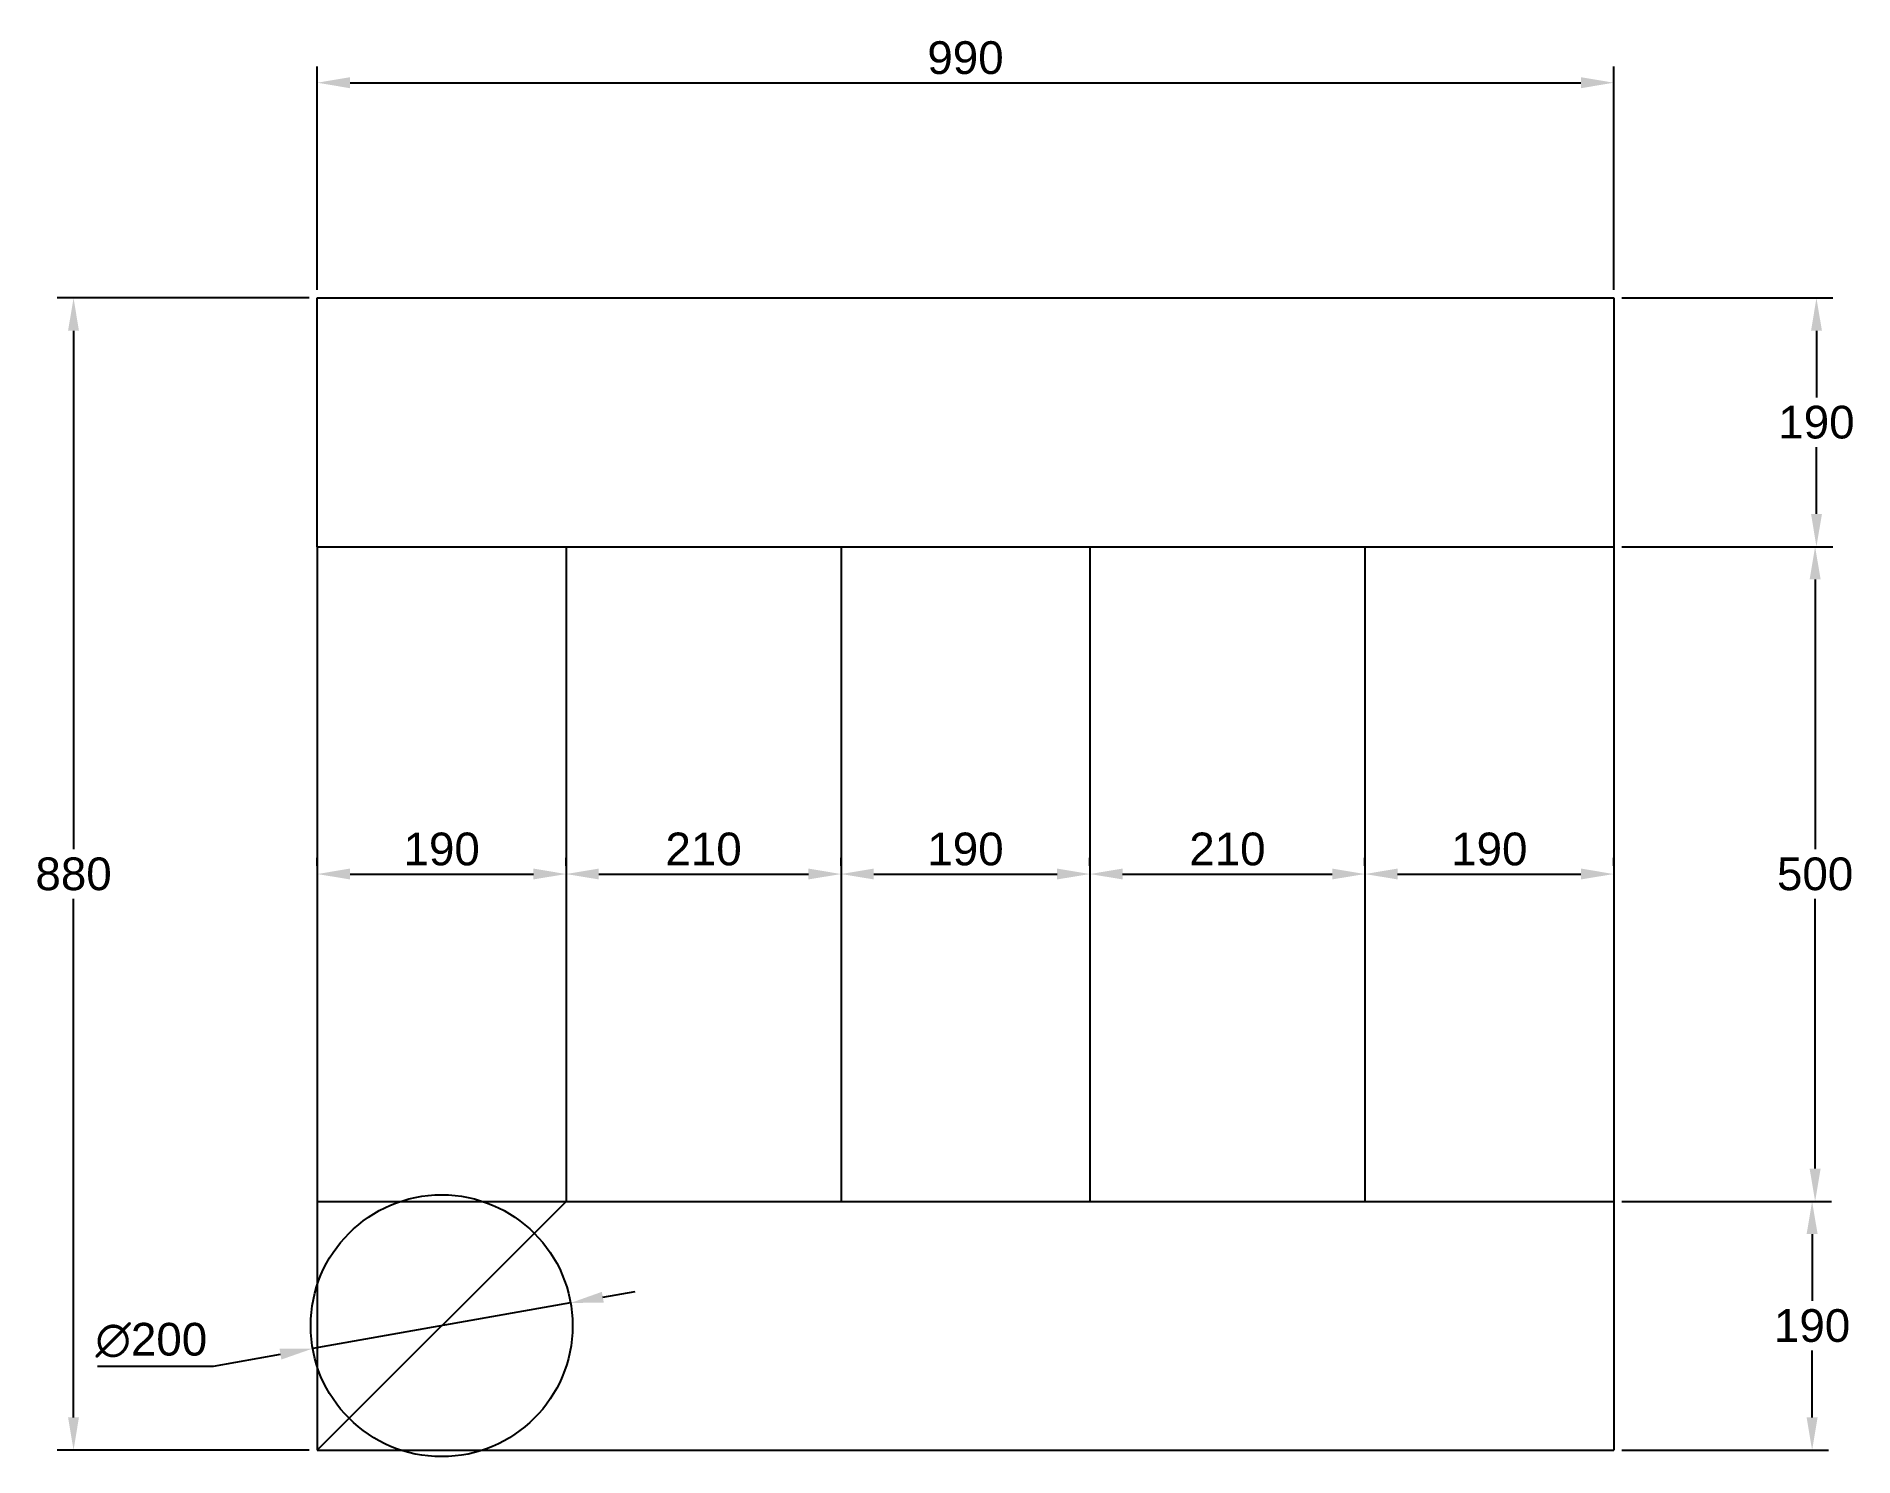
# Model space of a CAD drawing. Header units: millimetres. Extents: x 4301 to 5689, y 1403 to 2488.
import ezdxf

# ---------------------------------------------------------------- set-up
doc = ezdxf.new("R2010")
doc.units = ezdxf.units.MM
doc.styles.get("Standard").update_dxf_attribs({"font": 'arial.ttf'})
doc.dimstyles.new('ISO-25', dxfattribs={"dimscale": 10, "dimtxt": 2.5, "dimasz": 2.5, "dimexe": 1.25, "dimexo": 0.625, "dimtad": 1, "dimtih": 1, "dimtoh": 1, "dimtxsty": 'Standard', "dimcen": 2.5, "dimadec": 0, "dimazin": 0, "dimtfac": 1, "dimtmove": 0, "dimatfit": 3, "dimfxl": 1, "dimarcsym": 0})

# ---------------------------------------------------------------- blocks, each defined once
blk = doc.blocks.new('*D1')
at = {"color": 0, "lineweight": -2, "transparency": 16777216}
for p, q in [((5511.8, 2288), (5672.9, 2288)), ((5660.4, 2263), (5660.4, 2212)), ((5660.4, 2123), (5660.4, 2174)), ((5511.8, 2098), (5672.9, 2098))]:
    blk.add_line(p, q, dxfattribs=at)
at = {"color": 0, "transparency": 16777216}
for points in [[(5656.3, 2263), (5664.6, 2263), (5660.4, 2288)], [(5656.3, 2123), (5664.6, 2123), (5660.4, 2098)]]:
    blk.add_solid(points, dxfattribs=at)
at = {"layer": 'Defpoints', "color": 0, "transparency": 16777216}
for p in [(5505.6, 2288), (5505.6, 2098), (5660.4, 2098)]:
    blk.add_point(p, dxfattribs=at)
at = {"color": 0, "transparency": 16777216, "insert": (5660.4, 2193), "char_height": 25, "attachment_point": 5}
blk.add_mtext('190', dxfattribs=at)
blk = doc.blocks.new('*D2')
at = {"color": 0, "lineweight": -2, "transparency": 16777216}
for p, q in [((5511.8, 2098), (5671.9, 2098)), ((5659.4, 2073), (5659.4, 1867)), ((5659.4, 1623), (5659.4, 1829)), ((5511.8, 1598), (5671.9, 1598))]:
    blk.add_line(p, q, dxfattribs=at)
at = {"color": 0, "transparency": 16777216}
for points in [[(5655.2, 2073), (5663.6, 2073), (5659.4, 2098)], [(5655.2, 1623), (5663.6, 1623), (5659.4, 1598)]]:
    blk.add_solid(points, dxfattribs=at)
at = {"layer": 'Defpoints', "color": 0, "transparency": 16777216}
for p in [(5505.6, 2098), (5505.6, 1598), (5659.4, 1598)]:
    blk.add_point(p, dxfattribs=at)
at = {"color": 0, "transparency": 16777216, "insert": (5659.4, 1848), "char_height": 25, "attachment_point": 5}
blk.add_mtext('500', dxfattribs=at)
blk = doc.blocks.new('*D4')
at = {"color": 0, "lineweight": -2, "transparency": 16777216}
for p, q in [((5511.8, 1598), (5669.6, 1598)), ((5657.1, 1573), (5657.1, 1522)), ((5657.1, 1433), (5657.1, 1484)), ((5511.8, 1408), (5669.6, 1408))]:
    blk.add_line(p, q, dxfattribs=at)
at = {"color": 0, "transparency": 16777216}
for points in [[(5652.9, 1573), (5661.3, 1573), (5657.1, 1598)], [(5652.9, 1433), (5661.3, 1433), (5657.1, 1408)]]:
    blk.add_solid(points, dxfattribs=at)
at = {"layer": 'Defpoints', "color": 0, "transparency": 16777216}
for p in [(5505.6, 1598), (5505.6, 1408), (5657.1, 1408)]:
    blk.add_point(p, dxfattribs=at)
at = {"color": 0, "transparency": 16777216, "insert": (5657.1, 1503), "char_height": 25, "attachment_point": 5}
blk.add_mtext('190', dxfattribs=at)
blk = doc.blocks.new('*D5')
at = {"color": 0, "lineweight": -2, "transparency": 16777216}
for p, q in [((4515.6, 1854.3), (4515.6, 1860.5)), ((4705.6, 1854.3), (4705.6, 1860.5)), ((4540.6, 1848), (4680.6, 1848))]:
    blk.add_line(p, q, dxfattribs=at)
at = {"color": 0, "transparency": 16777216}
for points in [[(4540.6, 1852.2), (4540.6, 1843.9), (4515.6, 1848)], [(4680.6, 1852.2), (4680.6, 1843.9), (4705.6, 1848)]]:
    blk.add_solid(points, dxfattribs=at)
at = {"layer": 'Defpoints', "color": 0, "transparency": 16777216}
for p in [(4515.6, 1848), (4705.6, 1848), (4705.6, 1848)]:
    blk.add_point(p, dxfattribs=at)
at = {"color": 0, "transparency": 16777216, "insert": (4610.6, 1867), "char_height": 25, "attachment_point": 5}
blk.add_mtext('190', dxfattribs=at)
blk = doc.blocks.new('*D6')
at = {"color": 0, "lineweight": -2, "transparency": 16777216}
for p, q in [((4705.6, 1854.3), (4705.6, 1860.5)), ((4915.6, 1854.3), (4915.6, 1860.5)), ((4730.6, 1848), (4890.6, 1848))]:
    blk.add_line(p, q, dxfattribs=at)
at = {"color": 0, "transparency": 16777216}
for points in [[(4730.6, 1852.2), (4730.6, 1843.9), (4705.6, 1848)], [(4890.6, 1852.2), (4890.6, 1843.9), (4915.6, 1848)]]:
    blk.add_solid(points, dxfattribs=at)
at = {"layer": 'Defpoints', "color": 0, "transparency": 16777216}
for p in [(4705.6, 1848), (4915.6, 1848), (4915.6, 1848)]:
    blk.add_point(p, dxfattribs=at)
at = {"color": 0, "transparency": 16777216, "insert": (4810.6, 1867), "char_height": 25, "attachment_point": 5}
blk.add_mtext('210', dxfattribs=at)
blk = doc.blocks.new('*D9')
at = {"color": 0, "lineweight": -2, "transparency": 16777216}
for p, q in [((4915.6, 1854.3), (4915.6, 1860.5)), ((5105.6, 1854.3), (5105.6, 1860.5)), ((4940.6, 1848), (5080.6, 1848))]:
    blk.add_line(p, q, dxfattribs=at)
at = {"color": 0, "transparency": 16777216}
for points in [[(4940.6, 1852.2), (4940.6, 1843.9), (4915.6, 1848)], [(5080.6, 1852.2), (5080.6, 1843.9), (5105.6, 1848)]]:
    blk.add_solid(points, dxfattribs=at)
at = {"layer": 'Defpoints', "color": 0, "transparency": 16777216}
for p in [(4915.6, 1848), (5105.6, 1848), (5105.6, 1848)]:
    blk.add_point(p, dxfattribs=at)
at = {"color": 0, "transparency": 16777216, "insert": (5010.6, 1867), "char_height": 25, "attachment_point": 5}
blk.add_mtext('190', dxfattribs=at)
blk = doc.blocks.new('*D10')
at = {"color": 0, "lineweight": -2, "transparency": 16777216}
for p, q in [((5105.6, 1854.3), (5105.6, 1860.5)), ((5315.6, 1854.3), (5315.6, 1860.5)), ((5130.6, 1848), (5290.6, 1848))]:
    blk.add_line(p, q, dxfattribs=at)
at = {"color": 0, "transparency": 16777216}
for points in [[(5130.6, 1852.2), (5130.6, 1843.9), (5105.6, 1848)], [(5290.6, 1852.2), (5290.6, 1843.9), (5315.6, 1848)]]:
    blk.add_solid(points, dxfattribs=at)
at = {"layer": 'Defpoints', "color": 0, "transparency": 16777216}
for p in [(5105.6, 1848), (5315.6, 1848), (5315.6, 1848)]:
    blk.add_point(p, dxfattribs=at)
at = {"color": 0, "transparency": 16777216, "insert": (5210.6, 1867), "char_height": 25, "attachment_point": 5}
blk.add_mtext('210', dxfattribs=at)
blk = doc.blocks.new('*D11')
at = {"color": 0, "lineweight": -2, "transparency": 16777216}
for p, q in [((5315.6, 1854.3), (5315.6, 1860.5)), ((5505.6, 1854.3), (5505.6, 1860.5)), ((5340.6, 1848), (5480.6, 1848))]:
    blk.add_line(p, q, dxfattribs=at)
at = {"color": 0, "transparency": 16777216}
for points in [[(5340.6, 1852.2), (5340.6, 1843.9), (5315.6, 1848)], [(5480.6, 1852.2), (5480.6, 1843.9), (5505.6, 1848)]]:
    blk.add_solid(points, dxfattribs=at)
at = {"layer": 'Defpoints', "color": 0, "transparency": 16777216}
for p in [(5315.6, 1848), (5505.6, 1848), (5505.6, 1848)]:
    blk.add_point(p, dxfattribs=at)
at = {"color": 0, "transparency": 16777216, "insert": (5410.6, 1867), "char_height": 25, "attachment_point": 5}
blk.add_mtext('190', dxfattribs=at)
blk = doc.blocks.new('*D18')
at = {"color": 0, "lineweight": -2, "transparency": 16777216}
for p, q in [((4515.6, 2294.3), (4515.6, 2464.9)), ((5505.6, 2294.3), (5505.6, 2464.9)), ((4540.6, 2452.4), (5480.6, 2452.4))]:
    blk.add_line(p, q, dxfattribs=at)
at = {"color": 0, "transparency": 16777216}
for points in [[(4540.6, 2456.6), (4540.6, 2448.2), (4515.6, 2452.4)], [(5480.6, 2456.6), (5480.6, 2448.2), (5505.6, 2452.4)]]:
    blk.add_solid(points, dxfattribs=at)
at = {"layer": 'Defpoints', "color": 0, "transparency": 16777216}
for p in [(5505.6, 2452.4), (4515.6, 2288), (5505.6, 2288)]:
    blk.add_point(p, dxfattribs=at)
at = {"color": 0, "transparency": 16777216, "insert": (5010.6, 2471.4), "char_height": 25, "attachment_point": 5}
blk.add_mtext('990', dxfattribs=at)
blk = doc.blocks.new('*D21')
at = {"color": 0, "lineweight": -2, "transparency": 16777216}
for p, q in [((4509.3, 2288), (4317, 2288)), ((4329.5, 2263), (4329.5, 1867)), ((4329.5, 1433), (4329.5, 1829)), ((4509.3, 1408), (4317, 1408))]:
    blk.add_line(p, q, dxfattribs=at)
at = {"color": 0, "transparency": 16777216}
for points in [[(4325.3, 2263), (4333.6, 2263), (4329.5, 2288)], [(4325.3, 1433), (4333.6, 1433), (4329.5, 1408)]]:
    blk.add_solid(points, dxfattribs=at)
at = {"layer": 'Defpoints', "color": 0, "transparency": 16777216}
for p in [(4515.6, 2288), (4329.5, 1408), (4515.6, 1408)]:
    blk.add_point(p, dxfattribs=at)
at = {"color": 0, "transparency": 16777216, "insert": (4329.5, 1848), "char_height": 25, "attachment_point": 5}
blk.add_mtext('880', dxfattribs=at)
blk = doc.blocks.new('*D25')
at = {"color": 0, "lineweight": -2, "transparency": 16777216}
for p, q in [((4733.7, 1524.8), (4758.3, 1529.1)), ((4709, 1520.4), (4512.1, 1485.6)), ((4347.7, 1472.2), (4436.3, 1472.2)), ((4436.3, 1472.2), (4487.5, 1481.3))]:
    blk.add_line(p, q, dxfattribs=at)
at = {"color": 0, "transparency": 16777216}
for points in [[(4732.9, 1528.9), (4734.4, 1520.7), (4709, 1520.4)], [(4486.8, 1485.4), (4488.2, 1477.2), (4512.1, 1485.6)]]:
    blk.add_solid(points, dxfattribs=at)
at = {"layer": 'Defpoints', "color": 0, "transparency": 16777216}
for p in [(4709, 1520.4), (4512.1, 1485.6)]:
    blk.add_point(p, dxfattribs=at)
at = {"color": 0, "transparency": 16777216, "insert": (4388.9, 1491.9), "char_height": 25, "attachment_point": 5}
blk.add_mtext('∅200', dxfattribs=at)

msp = doc.modelspace()

# ---------------------------------------------------------------- linework, layer by layer
for p, q in [((4515.567, 2288.026), (5505.567, 2288.026)), ((4515.567, 2098.026), (4515.567, 2288.026)), ((5505.567, 2288.026), (5505.567, 2098.026)), ((4515.567, 2098.026), (4515.567, 2098.026)), ((4515.567, 2098.026), (4515.567, 1598.026)), ((4515.567, 2098.026), (5505.567, 2098.026)), ((4705.567, 2098.026), (4705.567, 1598.026)), ((4915.567, 2098.026), (4915.567, 1598.026)), ((5105.567, 2098.026), (5105.567, 1598.026)), ((5315.567, 2098.026), (5315.567, 1598.026)), ((5505.567, 2098.026), (5505.567, 1598.026)), ((4515.567, 1598.026), (5505.567, 1598.026)), ((4515.567, 1598.026), (4515.567, 1408.026)), ((4515.567, 1598.026), (4705.567, 1598.026)), ((4515.567, 1408.026), (4705.567, 1598.026)), ((5505.567, 1598.026), (5505.567, 1408.026)), ((4515.567, 1408.026), (5505.567, 1408.026))]:
    msp.add_line(p, q)
msp.add_circle((4610.567, 1503.026), 100)

# ---------------------------------------------------------------- dimensions: what is measured, and where the dimension line sits
for base, p1, p2, picture, middle in [((5505.567, 2452.399), (4515.567, 2288.026), (5505.567, 2288.026), '*D18', (5010.567, 2471.413)), ((4705.567, 1848.026), (4515.567, 1848.026), (4705.567, 1848.026), '*D5', (4610.567, 1867.04)), ((4915.567, 1848.026), (4705.567, 1848.026), (4915.567, 1848.026), '*D6', (4810.567, 1867.04)), ((5105.567, 1848.026), (4915.567, 1848.026), (5105.567, 1848.026), '*D9', (5010.567, 1867.04)), ((5315.567, 1848.026), (5105.567, 1848.026), (5315.567, 1848.026), '*D10', (5210.567, 1867.04)), ((5505.567, 1848.026), (5315.567, 1848.026), (5505.567, 1848.026), '*D11', (5410.567, 1867.04))]:
    dim = msp.add_linear_dim(base=base, p1=p1, p2=p2, dimstyle='ISO-25')
    dim.commit()
    dim.dimension.update_dxf_attribs({"geometry": picture, "text_midpoint": middle})
for base, p1, p2, picture, middle in [((4329.474, 1408.026), (4515.567, 2288.026), (4515.567, 1408.026), '*D21', (4329.474, 1848.026)), ((5660.426, 2098.026), (5505.567, 2288.026), (5505.567, 2098.026), '*D1', (5660.426, 2193.026)), ((5659.384, 1598.026), (5505.567, 2098.026), (5505.567, 1598.026), '*D2', (5659.384, 1848.026)), ((5657.112, 1408.026), (5505.567, 1598.026), (5505.567, 1408.026), '*D4', (5657.112, 1503.026))]:
    dim = msp.add_linear_dim(base=base, p1=p1, p2=p2, angle=90, dimstyle='ISO-25')
    dim.commit()
    dim.dimension.update_dxf_attribs({"geometry": picture, "text_midpoint": middle})
dim = msp.add_diameter_dim_2p(p1=(4709.04, 1520.439), p2=(4512.095, 1485.613), dimstyle='ISO-25')
dim.commit()
dim.dimension.update_dxf_attribs({"geometry": '*D25', "text_midpoint": (4436.343, 1472.218)})

doc.saveas('drawing.dxf')
